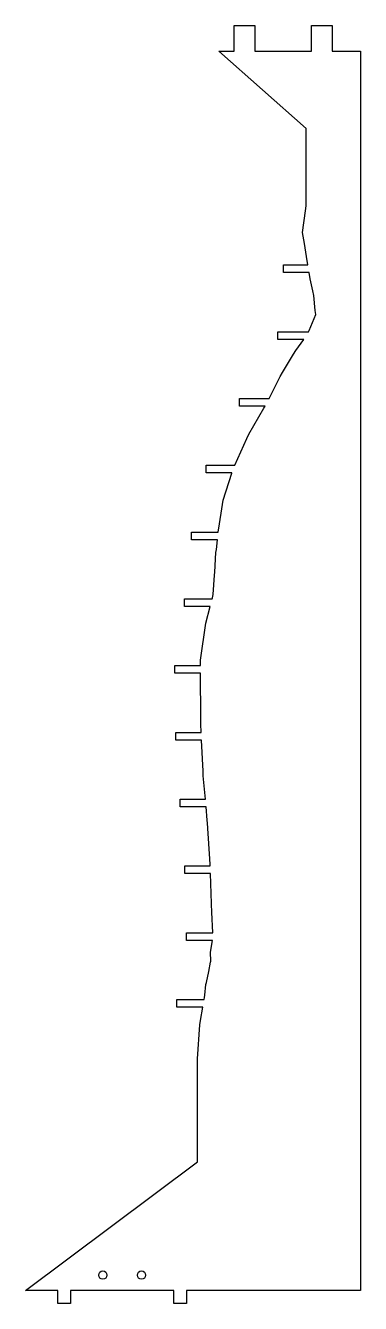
# Model space of a CAD drawing. Header units: metres. Extents: x -130 to 0, y -95 to 401.
import ezdxf

# ---------------------------------------------------------------- set-up
doc = ezdxf.new("R2010")
doc.units = ezdxf.units.M

msp = doc.modelspace()

# ---------------------------------------------------------------- linework, layer by layer
msp.add_lwpolyline([(-63.26, 0), (-62.33, 13.15), (-62.33, 13.15), (-62.11, 14.89), (-62.11, 14.89), (-61.23, 20), (-71.23, 20), (-71.23, 23), (-60.71, 23), (-60.57, 23.81), (-60.57, 23.81), (-60.45, 24.69), (-60.45, 24.69), (-59.96, 28.78), (-59.96, 28.78), (-59.79, 29.55), (-59.79, 29.55), (-58.86, 33.86), (-58.86, 33.86), (-58.16, 37.51), (-58.16, 37.51), (-58.07, 37.93), (-58.07, 37.93), (-58.09, 38.11), (-58.09, 38.11), (-58.19, 41.14), (-58.19, 41.14), (-58.17, 41.4), (-58.17, 41.4), (-57.47, 45.93), (-67.47, 45.93), (-67.47, 48.93), (-57.35, 48.93), (-57.66, 56.86), (-57.66, 56.86), (-57.82, 60.05), (-57.82, 60.05), (-57.82, 60.16), (-57.82, 60.16), (-57.82, 60.26), (-57.82, 60.26), (-58.2, 71.86), (-68.2, 71.86), (-68.2, 74.86), (-58.3, 74.86), (-58.31, 75), (-58.31, 75), (-58.32, 75.51), (-58.32, 75.51), (-59.41, 91.41), (-59.41, 91.41), (-59.46, 92.59), (-59.46, 92.59), (-59.92, 97.78), (-69.92, 97.78), (-69.92, 100.78), (-60.19, 100.78), (-61, 109.81), (-61, 109.81), (-61.09, 111.69), (-61.09, 111.69), (-61.64, 123.71), (-71.64, 123.71), (-71.64, 126.71), (-61.78, 126.71), (-61.93, 130.06), (-61.93, 130.06), (-61.99, 132.25), (-61.99, 132.25), (-62.1, 149.64), (-72.1, 149.64), (-72.1, 152.64), (-62.12, 152.64), (-62.12, 152.82), (-62.12, 152.82), (-62.06, 154.79), (-62.06, 154.79), (-59.99, 169.15), (-59.99, 169.15), (-58.33, 175.57), (-68.33, 175.57), (-68.33, 178.57), (-57.55, 178.57), (-57.44, 178.99), (-57.44, 178.99), (-57.17, 180.28), (-57.17, 180.28), (-56.64, 187.8), (-56.64, 187.8), (-56.49, 188.93), (-56.49, 188.93), (-56.1, 196.56), (-56.1, 196.56), (-55.93, 197.73), (-55.93, 197.73), (-55.52, 201.49), (-65.52, 201.49), (-65.52, 204.49), (-55.19, 204.49), (-55.18, 204.56), (-55.18, 204.56), (-54.95, 206.02), (-54.95, 206.02), (-53.56, 215.18), (-53.56, 215.18), (-53.26, 216.87), (-53.26, 216.87), (-49.95, 227.35), (-49.95, 227.35), (-49.93, 227.42), (-59.93, 227.42), (-59.93, 230.42), (-48.76, 230.42), (-44.12, 240.75), (-44.12, 240.75), (-43.39, 242.43), (-43.39, 242.43), (-37.46, 252.58), (-37.46, 252.58), (-36.98, 253.35), (-46.98, 253.35), (-46.98, 256.35), (-35.41, 256.35), (-31.13, 264.87), (-31.13, 264.87), (-30.31, 266.39), (-30.31, 266.39), (-25.96, 273.58), (-25.96, 273.58), (-25.04, 274.92), (-25.04, 274.92), (-22.02, 279.28), (-32.02, 279.28), (-32.02, 282.28), (-20.11, 282.28), (-19.88, 282.79), (-19.88, 282.79), (-17.3, 289.01), (-17.3, 289.01), (-17.52, 290.54), (-17.52, 290.54), (-18.1, 296.27), (-18.1, 296.27), (-18.45, 298.12), (-18.45, 298.12), (-19.58, 302.86), (-19.58, 302.86), (-19.86, 305.21), (-29.86, 305.21), (-29.86, 308.21), (-20.36, 308.21), (-20.97, 311.45), (-20.97, 311.45), (-21.72, 316.52), (-21.72, 316.52), (-22.52, 320.78), (-22.52, 320.78), (-21.35, 329.21), (-21.35, 329.21), (-21.09, 331.13), (-21.09, 361.13), (-55, 391.13), (-49, 391.13), (-49, 401.13), (-41, 401.13), (-41, 391.13), (-19, 391.13), (-19, 401.13), (-11, 401.13), (-11, 391.13), (0, 391.13), (0, 331.13), (0, 0), (0, -90), (-67.5, -90), (-67.5, -95), (-72.5, -95), (-72.5, -90), (-112.5, -90), (-112.5, -95), (-117.5, -95), (-117.5, -90), (-130, -90), (-63.26, -40)], close=True)
for centre in [(-100, -84), (-85, -84)]:
    msp.add_circle(centre, 1.6)

doc.saveas('drawing.dxf')
